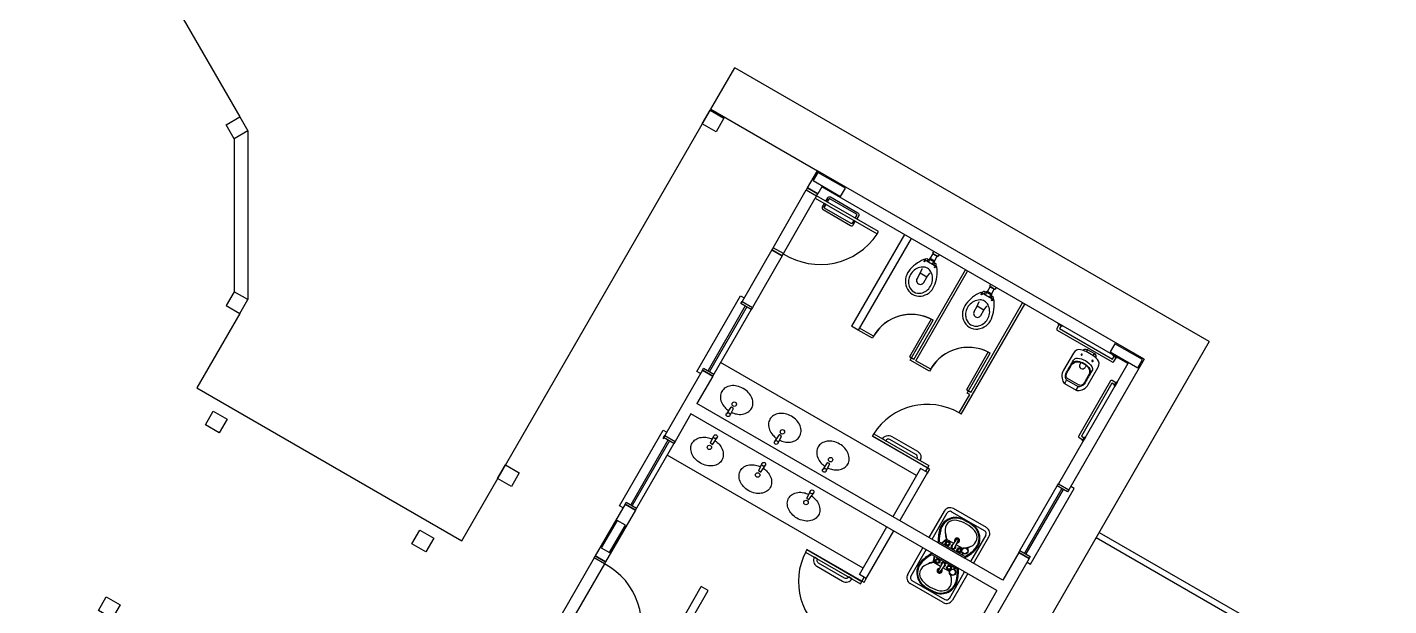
# Model space of a CAD drawing. Extents: x 210 to 779, y 61 to 241.
# Drawn here: x 331.34 to 348.49, y 115.42 to 122.7 of the extents above; entities that cross this region are included whole.
import ezdxf

# ---------------------------------------------------------------- set-up
doc = ezdxf.new("R2010")
doc.units = 0
doc.header["$LTSCALE"] = 2
doc.set_wipeout_variables(frame=1)
doc.linetypes.add('DASHDOT', pattern=[25.4, 12.7, -6.35, 0, -6.35])
for name, color, linetype in [('A-BARRA', 2, 'CONTINUOUS'), ('A-JANEL', 3, 'CONTINUOUS'), ('A-PARED', 5, 'CONTINUOUS'), ('A-PAREDE', 5, 'CONTINUOUS'), ('A-PILAR', 6, 'CONTINUOUS'), ('A-PILAR_EIXO', 5, 'DASHDOT'), ('A-PISOS-NIVEL', 1, 'CONTINUOUS'), ('A-WC', 1, 'CONTINUOUS'), ('ARQ-ALV-CORTE', 5, 'CONTINUOUS'), ('ARQ-ALV-VISTA2', 2, 'CONTINUOUS'), ('ARQ-BNC-VISTA', 1, 'CONTINUOUS'), ('ARQ-ESQ-CORTE', 3, 'CONTINUOUS'), ('ARQ-ESQ-VISTA1', 2, 'CONTINUOUS'), ('ARQ-ESQ-VISTA2', 1, 'CONTINUOUS'), ('PAG', 1, 'CONTINUOUS')]:
    doc.layers.add(name, color=color, linetype=linetype)

msp = doc.modelspace()

# ---------------------------------------------------------------- linework, layer by layer
at = {"layer": 'A-BARRA', "color": 251}
for points in [[(342.554, 117.362, -0.414214), (342.586, 117.245), (342.586, 117.245), (342.547, 117.268, 0.414214), (342.532, 117.323), (342.207, 117.51, 0.414214), (342.152, 117.495), (342.113, 117.518), (342.113, 117.518, -0.414214), (342.23, 117.549)], [(341.611, 115.726, 0.414214), (341.727, 115.757), (341.727, 115.757), (341.688, 115.779, -0.414214), (341.633, 115.765), (341.308, 115.952, -0.414214), (341.294, 116.007), (341.255, 116.029), (341.255, 116.029, 0.414214), (341.286, 115.913)]]:
    msp.add_lwpolyline(points, format="xyb", close=True, dxfattribs=at)
at = {"layer": 'A-JANEL', "color": 251}
for p, q in [((340.344, 119.249), (340.474, 119.174)), ((344.329, 116.951), (344.459, 116.876))]:
    msp.add_line(p, q, dxfattribs=at)
at = {"layer": 'A-PARED', "color": 251}
msp.add_lwpolyline([(340.116, 121.556), (340.016, 121.383), (339.843, 121.483), (339.943, 121.656)], close=True, dxfattribs=at)
at = {"layer": 'A-PAREDE', "color": 251}
for p, q in [((341.168, 120.678), (341.293, 120.895)), ((345.408, 118.522), (341.293, 120.895)), ((341.298, 120.604), (341.168, 120.678)), ((341.298, 120.604), (341.168, 120.678)), ((341.348, 120.69), (341.298, 120.604)), ((341.348, 120.69), (341.298, 120.604)), ((345.203, 118.467), (341.348, 120.69)), ((340.719, 119.899), (340.344, 119.249)), ((340.849, 119.824), (340.719, 119.899)), ((340.849, 119.824), (340.719, 119.899)), ((340.849, 119.824), (340.474, 119.174)), ((340.344, 119.249), (340.474, 119.174)), ((345.408, 118.522), (344.459, 116.876)), ((345.203, 118.467), (344.329, 116.951)), ((343.554, 115.608), (339.7, 117.832)), ((343.629, 115.738), (339.774, 117.962)), ((344.329, 116.951), (344.459, 116.876)), ((338.87, 116.694), (338.495, 116.044)), ((339, 116.619), (338.625, 115.969)), ((338.87, 116.694), (339, 116.619)), ((338.625, 115.969), (338.495, 116.044))]:
    msp.add_line(p, q, dxfattribs=at)
for points in [[(333.947, 121.298), (333.847, 121.471), (334.02, 121.571), (334.12, 121.398)], [(341.645, 120.674), (341.299, 120.874), (341.239, 120.77), (341.585, 120.57)], [(333.947, 119.371), (333.847, 119.198), (334.02, 119.098), (334.12, 119.271)], [(345.387, 118.516), (345.041, 118.716), (344.981, 118.612), (345.328, 118.412)], [(333.684, 117.867), (333.857, 117.767), (333.757, 117.594), (333.584, 117.694)], [(338.675, 116.085), (338.875, 116.432), (338.771, 116.491), (338.571, 116.145)], [(336.286, 116.367), (336.46, 116.267), (336.36, 116.094), (336.186, 116.194)], [(332.336, 115.528), (332.509, 115.428), (332.409, 115.255), (332.236, 115.355)]]:
    msp.add_lwpolyline(points, close=True, dxfattribs=at)
at = {"layer": 'A-PILAR', "color": 251}
for points in [[(333.947, 121.298), (333.847, 121.471), (334.02, 121.571), (334.12, 121.398)], [(333.947, 119.371), (333.847, 119.198), (334.02, 119.098), (334.12, 119.271)]]:
    msp.add_lwpolyline(points, close=True, dxfattribs=at)
at = {"layer": 'A-PILAR_EIXO', "color": 251}
msp.add_lwpolyline([(337.538, 117.09), (337.438, 116.917), (337.264, 117.017), (337.364, 117.19)], close=True, dxfattribs=at)
at = {"layer": 'A-PISOS-NIVEL', "color": 251}
for p, q in [((331.34, 126.213), (334.02, 121.571)), ((339.951, 121.67), (340.251, 122.189)), ((346.227, 118.742), (340.251, 122.189)), ((336.815, 116.234), (339.951, 121.67)), ((339.951, 121.67), (341.293, 120.895)), ((333.947, 121.298), (333.947, 119.371)), ((334.12, 121.398), (334.12, 119.271)), ((334.02, 119.098), (333.478, 118.159)), ((346.227, 118.742), (343.404, 113.847)), ((333.478, 118.159), (336.815, 116.234)), ((344.841, 116.338), (360.119, 107.558)), ((360.119, 107.439), (344.803, 116.273))]:
    msp.add_line(p, q, dxfattribs=at)
at = {"layer": 'A-WC', "color": 251}
for p, q in [((343.104, 117.83), (343.904, 119.216)), ((341.986, 118.784), (341.808, 118.886)), ((342.001, 118.81), (341.823, 118.912)), ((342.001, 118.81), (341.986, 118.784)), ((343.078, 117.845), (343.212, 118.077)), ((343.104, 117.83), (343.078, 117.845)), ((342.705, 117.137), (341.986, 117.552)), ((341.986, 117.552), (342.679, 117.152)), ((342.003, 117.581), (342.696, 117.182)), ((342.679, 117.152), (342.654, 117.109)), ((342.705, 117.137), (342.675, 117.087)), ((342.696, 117.182), (342.679, 117.152)), ((341.161, 116.123), (341.145, 116.093)), ((341.161, 116.123), (341.854, 115.723)), ((341.88, 115.708), (341.161, 116.123)), ((341.145, 116.093), (341.837, 115.693)), ((341.854, 115.723), (341.883, 115.774)), ((341.837, 115.693), (341.854, 115.723)), ((341.88, 115.708), (341.909, 115.759))]:
    msp.add_line(p, q, dxfattribs=at)
msp.add_arc((342.477, 118.535), 0.55, 60.0228, 150.0228, dxfattribs=at)
at = {"layer": 'ARQ-ALV-CORTE', "color": 251}
for p, q in [((341.168, 120.678), (341.298, 120.604)), ((338.87, 116.694), (339, 116.619)), ((338.48, 116.018), (338.061, 115.291)), ((338.61, 115.943), (338.208, 115.246)), ((338.495, 116.044), (338.625, 115.969))]:
    msp.add_line(p, q, dxfattribs=at)
msp.add_lwpolyline([(338.625, 115.969), (338.61, 115.943), (338.48, 116.018), (338.495, 116.044)], close=True, dxfattribs=at)
msp.add_arc((338.212, 115.177), 0.864, 333.8638, 62.5601, dxfattribs=at)
at = {"layer": 'ARQ-ALV-VISTA2', "color": 251, "ltscale": 0.1}
for p, q in [((342.388, 120.091), (341.722, 118.936)), ((342.474, 120.041), (341.808, 118.886)), ((342.756, 119.878), (342.744, 119.858)), ((342.643, 119.775), (342.641, 119.776)), ((342.643, 119.775), (342.792, 119.689)), ((342.674, 119.757), (342.688, 119.78)), ((342.705, 119.77), (342.677, 119.786)), ((342.692, 119.747), (342.705, 119.77)), ((342.705, 119.77), (342.708, 119.775)), ((342.759, 119.745), (342.708, 119.775)), ((342.715, 119.787), (342.75, 119.847)), ((342.766, 119.757), (342.715, 119.787)), ((342.744, 119.717), (342.757, 119.74)), ((342.745, 119.856), (342.748, 119.854)), ((342.748, 119.854), (342.746, 119.852)), ((342.747, 119.849), (342.804, 119.816)), ((342.748, 119.854), (342.808, 119.819)), ((342.757, 119.74), (342.76, 119.745)), ((342.757, 119.74), (342.785, 119.724)), ((342.761, 119.707), (342.774, 119.73)), ((342.766, 119.757), (342.801, 119.817)), ((342.808, 119.819), (342.807, 119.817)), ((342.808, 119.819), (342.811, 119.818)), ((342.825, 119.838), (342.814, 119.818)), ((342.508, 118.517), (343.159, 119.646)), ((342.534, 118.502), (343.185, 119.631)), ((342.534, 118.502), (343.185, 119.631)), ((342.548, 119.535), (342.587, 119.603)), ((342.587, 119.603), (342.611, 119.66)), ((342.671, 119.554), (342.587, 119.603)), ((342.611, 119.66), (342.61, 119.663)), ((342.632, 119.486), (342.671, 119.554)), ((342.671, 119.554), (342.709, 119.604)), ((342.709, 119.604), (342.712, 119.604)), ((342.792, 119.689), (342.794, 119.688)), ((343.362, 119.36), (343.36, 119.361)), ((343.393, 119.342), (343.407, 119.365)), ((343.424, 119.355), (343.396, 119.372)), ((343.434, 119.372), (343.469, 119.433)), ((343.485, 119.342), (343.434, 119.372)), ((343.475, 119.464), (343.463, 119.444)), ((343.464, 119.441), (343.467, 119.439)), ((343.467, 119.439), (343.465, 119.437)), ((343.466, 119.434), (343.523, 119.401)), ((343.467, 119.439), (343.527, 119.404)), ((343.485, 119.342), (343.52, 119.403)), ((343.527, 119.404), (343.526, 119.402)), ((343.527, 119.404), (343.53, 119.403)), ((343.544, 119.424), (343.533, 119.404)), ((343.227, 118.103), (343.878, 119.231)), ((343.306, 119.188), (343.33, 119.246)), ((343.33, 119.246), (343.329, 119.248)), ((343.362, 119.36), (343.511, 119.274)), ((343.39, 119.14), (343.428, 119.189)), ((343.411, 119.332), (343.424, 119.355)), ((343.424, 119.355), (343.427, 119.36)), ((343.478, 119.33), (343.427, 119.36)), ((343.428, 119.189), (343.431, 119.19)), ((343.462, 119.302), (343.476, 119.325)), ((343.476, 119.325), (343.479, 119.33)), ((343.476, 119.325), (343.504, 119.309)), ((343.48, 119.292), (343.493, 119.316)), ((343.511, 119.274), (343.513, 119.273)), ((342.726, 119.026), (342.451, 118.55)), ((342.726, 119.026), (342.752, 119.011)), ((343.267, 119.12), (343.306, 119.188)), ((343.39, 119.14), (343.306, 119.188)), ((343.351, 119.072), (343.39, 119.14)), ((341.808, 118.886), (341.722, 118.936)), ((342.462, 118.509), (342.752, 119.011)), ((342.508, 118.517), (342.451, 118.55)), ((342.508, 118.517), (342.451, 118.55)), ((342.705, 118.369), (342.462, 118.509)), ((342.508, 118.517), (342.477, 118.535)), ((343.445, 118.612), (343.17, 118.135)), ((343.181, 118.094), (343.471, 118.597)), ((343.445, 118.612), (343.471, 118.597)), ((339.844, 118.383), (339.37, 117.56)), ((339.844, 118.383), (339.974, 118.308)), ((339.844, 118.383), (339.974, 118.308)), ((342.72, 118.395), (342.534, 118.502)), ((342.72, 118.395), (342.705, 118.369)), ((339.974, 118.308), (339.774, 117.962)), ((343.227, 118.103), (343.17, 118.135)), ((343.227, 118.103), (343.17, 118.135)), ((343.212, 118.077), (343.181, 118.094)), ((343.227, 118.103), (343.196, 118.12)), ((339.7, 117.832), (339.5, 117.485)), ((340.202, 117.915), (340.147, 117.834)), ((340.231, 117.898), (340.189, 117.81)), ((340.228, 117.908), (340.213, 117.917)), ((339.37, 117.56), (339.345, 117.517)), ((339.37, 117.56), (339.5, 117.485)), ((339.37, 117.56), (339.5, 117.485)), ((339.37, 117.56), (339.5, 117.485)), ((339.946, 117.468), (339.988, 117.557)), ((339.975, 117.452), (340.03, 117.533)), ((340.809, 117.565), (340.753, 117.484)), ((340.838, 117.548), (340.795, 117.46)), ((340.834, 117.559), (340.819, 117.567)), ((341.986, 117.552), (342.001, 117.578)), ((342.001, 117.578), (341.986, 117.552)), ((342.001, 117.578), (342.001, 117.578)), ((339.964, 117.449), (339.95, 117.458)), ((340.554, 117.121), (340.596, 117.21)), ((340.583, 117.105), (340.638, 117.186)), ((341.415, 117.215), (341.36, 117.134)), ((341.444, 117.198), (341.401, 117.11)), ((341.441, 117.209), (341.426, 117.217)), ((342.593, 117.144), (342.243, 116.538)), ((342.68, 117.094), (342.593, 117.144)), ((340.572, 117.102), (340.557, 117.111)), ((342.68, 117.094), (342.33, 116.488)), ((341.162, 116.774), (341.204, 116.862)), ((341.191, 116.757), (341.246, 116.839)), ((341.18, 116.755), (341.165, 116.763)), ((343.422, 116.4), (343.006, 116.64)), ((342.89, 116.609), (342.698, 116.275)), ((342.737, 116.253), (342.929, 116.586)), ((342.984, 116.601), (343.4, 116.361)), ((341.823, 115.809), (342.168, 116.408)), ((341.905, 115.751), (342.255, 116.358)), ((343.414, 116.306), (343.222, 115.973)), ((343.261, 115.95), (343.453, 116.284)), ((342.431, 115.812), (342.623, 116.145)), ((342.662, 116.123), (342.47, 115.789)), ((342.816, 116.207), (343.143, 116.018)), ((343.152, 116.037), (342.828, 116.223)), ((342.857, 116.206), (342.919, 116.259)), ((342.858, 116.206), (342.925, 116.251)), ((343.012, 116.201), (342.925, 116.251)), ((342.991, 116.171), (343.045, 116.249)), ((343.025, 116.151), (343.066, 116.238)), ((343.123, 116.137), (343.04, 116.184)), ((343.057, 115.872), (342.733, 116.059)), ((342.741, 116.077), (343.068, 115.888)), ((342.762, 116.042), (342.748, 115.962)), ((342.763, 116.041), (342.758, 115.961)), ((342.844, 115.911), (342.758, 115.961)), ((342.86, 115.944), (342.819, 115.858)), ((343.118, 116.056), (343.128, 116.073)), ((343.121, 116.054), (343.131, 116.071)), ((343.122, 116.063), (343.123, 116.077)), ((343.125, 116.068), (343.126, 116.075)), ((343.959, 116.01), (343.484, 115.187)), ((343.829, 116.085), (343.629, 115.738)), ((343.959, 116.01), (343.829, 116.085)), ((343.829, 116.085), (343.959, 116.01)), ((343.959, 116.01), (343.829, 116.085)), ((341.909, 115.759), (341.823, 115.809)), ((342.894, 115.924), (342.84, 115.846)), ((342.956, 115.847), (342.873, 115.894)), ((342.955, 115.509), (343.147, 115.843)), ((343.186, 115.821), (342.994, 115.487)), ((343.019, 115.885), (343.007, 115.877)), ((343.016, 115.88), (343.011, 115.875)), ((343.023, 115.892), (343.013, 115.874)), ((343.026, 115.89), (343.016, 115.872)), ((339.165, 114.503), (339.831, 115.658)), ((339.252, 114.453), (339.918, 115.608)), ((339.918, 115.608), (339.831, 115.658)), ((342.878, 115.456), (342.462, 115.696)), ((342.484, 115.735), (342.9, 115.495)), ((343.554, 115.608), (343.354, 115.262))]:
    msp.add_line(p, q, dxfattribs=at)
at = {"layer": 'ARQ-ALV-VISTA2', "color": 251}
for points in [[(341.283, 120.578), (341.298, 120.604), (341.168, 120.678), (341.153, 120.653)], [(342.046, 120.098), (342.063, 120.128), (341.283, 120.578), (341.266, 120.547)], [(340.849, 119.824), (340.864, 119.85), (340.734, 119.925), (340.719, 119.899)]]:
    msp.add_lwpolyline(points, close=True, dxfattribs=at)
at = {"layer": 'ARQ-ALV-VISTA2', "color": 251, "ltscale": 0.1}
for points in [[(344.38, 118.941, -0.414214), (344.367, 118.938), (344.332, 118.958, -0.414214), (344.328, 118.971), (344.38, 118.941)], [(345.073, 118.542, -0.414214), (345.059, 118.538), (345.025, 118.558, -0.414214), (345.021, 118.572), (345.073, 118.542)], [(340.209, 117.852, 0.059992), (340.272, 117.831, 0.087531), (340.349, 117.828, 0.105501), (340.418, 117.853, 0.123031), (340.463, 117.899, 0.123031), (340.48, 117.96, 0.105501), (340.468, 118.033, 0.087531), (340.427, 118.098, 0.07802), (340.36, 118.152, 0.07802), (340.28, 118.183, 0.087531), (340.203, 118.186, 0.105501), (340.133, 118.161, 0.123031), (340.089, 118.115, 0.123031), (340.071, 118.054, 0.105501), (340.084, 117.981, 0.087531), (340.125, 117.916, 0.059024), (340.174, 117.873, 0.07802)], [(345.038, 118.181, -0.414214), (345.035, 118.195), (345.055, 118.229, -0.414214), (345.068, 118.233), (345.038, 118.181)], [(340.815, 117.502, 0.059992), (340.878, 117.481, 0.087531), (340.955, 117.478, 0.105501), (341.025, 117.503, 0.123031), (341.069, 117.549, 0.123031), (341.087, 117.61, 0.105501), (341.074, 117.683, 0.087531), (341.033, 117.749, 0.07802), (340.966, 117.803, 0.07802), (340.886, 117.834, 0.087531), (340.809, 117.837, 0.105501), (340.739, 117.811, 0.123031), (340.695, 117.765, 0.123031), (340.677, 117.704, 0.105501), (340.69, 117.631, 0.087531), (340.731, 117.566, 0.059024), (340.78, 117.523, 0.07802)], [(340.003, 117.494, -0.059992), (340.054, 117.451, -0.087531), (340.095, 117.386, -0.105501), (340.108, 117.313, -0.123031), (340.091, 117.251, -0.123031), (340.047, 117.205, -0.105501), (339.977, 117.179, -0.087531), (339.901, 117.182, -0.07802), (339.82, 117.212, -0.07802), (339.753, 117.266, -0.087531), (339.712, 117.331, -0.105501), (339.698, 117.404, -0.123031), (339.716, 117.465, -0.123031), (339.76, 117.511, -0.105501), (339.829, 117.537, -0.087531), (339.906, 117.535, -0.059024), (339.968, 117.514, -0.07802)], [(341.422, 117.153, 0.059992), (341.485, 117.131, 0.087531), (341.561, 117.128, 0.105501), (341.631, 117.153, 0.123031), (341.676, 117.199, 0.123031), (341.693, 117.261, 0.105501), (341.68, 117.334, 0.087531), (341.639, 117.399, 0.07802), (341.573, 117.453, 0.07802), (341.492, 117.484, 0.087531), (341.416, 117.487, 0.105501), (341.346, 117.462, 0.123031), (341.301, 117.416, 0.123031), (341.284, 117.354, 0.105501), (341.297, 117.281, 0.087531), (341.337, 117.216, 0.059024), (341.387, 117.173, 0.07802)], [(344.638, 117.488, -0.414214), (344.635, 117.502), (344.655, 117.536, -0.414214), (344.668, 117.54), (344.638, 117.488)], [(340.611, 117.147, -0.059992), (340.662, 117.104, -0.087531), (340.703, 117.039, -0.105501), (340.716, 116.966, -0.123031), (340.699, 116.904, -0.123031), (340.655, 116.858, -0.105501), (340.585, 116.832, -0.087531), (340.509, 116.835, -0.07802), (340.428, 116.865, -0.07802), (340.361, 116.919, -0.087531), (340.32, 116.983, -0.105501), (340.306, 117.056, -0.123031), (340.323, 117.118, -0.123031), (340.368, 117.164, -0.105501), (340.437, 117.19, -0.087531), (340.514, 117.188, -0.059024), (340.576, 117.167, -0.07802)], [(341.219, 116.8, -0.059992), (341.27, 116.756, -0.087531), (341.311, 116.692, -0.105501), (341.324, 116.619, -0.123031), (341.307, 116.557, -0.123031), (341.263, 116.511, -0.105501), (341.193, 116.485, -0.087531), (341.117, 116.488, -0.07802), (341.036, 116.518, -0.07802), (340.969, 116.572, -0.087531), (340.928, 116.636, -0.105501), (340.914, 116.709, -0.123031), (340.931, 116.771, -0.123031), (340.975, 116.817, -0.105501), (341.045, 116.843, -0.087531), (341.122, 116.84, -0.059024), (341.184, 116.82, -0.07802)]]:
    msp.add_lwpolyline(points, format="xyb", dxfattribs=at)
for points in [[(339.989, 118.334), (339.974, 118.308), (339.844, 118.383), (339.859, 118.409)], [(339.5, 117.485), (339.485, 117.459), (339.355, 117.534), (339.37, 117.56)], [(343.974, 116.036), (343.959, 116.01), (343.829, 116.085), (343.844, 116.111)]]:
    msp.add_lwpolyline(points, close=True, dxfattribs=at)
for centre, radius in [((342.643, 119.754), 0.00682), ((342.773, 119.679), 0.00682), ((343.362, 119.339), 0.00682), ((343.492, 119.264), 0.00682), ((340.168, 117.822), 0.024), ((340.246, 117.955), 0.0278), ((340.009, 117.545), 0.024), ((340.774, 117.472), 0.024), ((340.852, 117.606), 0.0278), ((339.933, 117.41), 0.0278), ((340.617, 117.198), 0.024), ((341.381, 117.122), 0.024), ((341.459, 117.256), 0.0278), ((340.541, 117.063), 0.0278), ((341.225, 116.851), 0.024), ((341.149, 116.716), 0.0278), ((342.933, 116.2), 0.03), ((342.933, 116.2), 0.02), ((343.079, 116.116), 0.03), ((343.079, 116.116), 0.02), ((343.15, 116.107), 0.04), ((343.15, 116.107), 0.037), ((342.806, 115.979), 0.03), ((342.806, 115.979), 0.02), ((342.951, 115.895), 0.03), ((342.951, 115.895), 0.02), ((342.995, 115.839), 0.04), ((342.995, 115.839), 0.037)]:
    msp.add_circle(centre, radius, dxfattribs=at)
for centre, radius, start, end in [((342.827, 119.334), 0.484, 113.7805, 142.3423), ((342.636, 119.768), 0.00909, 60.0228, 119.0053), ((342.862, 119.35), 0.477, 113.8624, 117.241), ((342.672, 119.778), 0.00909, 60.0228, 113.8624), ((342.711, 119.781), 0.00697, 60.0228, 240.0228), ((342.746, 119.857), 0.002, 150.0228, 240.0228), ((342.748, 119.851), 0.002, 150.0228, 240.0228), ((342.763, 119.751), 0.00697, 240.0228, 60.0228), ((342.781, 119.716), 0.00909, 6.1832, 60.0228), ((342.315, 119.666), 0.477, 2.8046, 6.1832), ((342.805, 119.818), 0.002, 240.0228, 330.0228), ((342.812, 119.819), 0.002, 240.0228, 330.0228), ((342.609, 119.502), 0.208, 142.3423, 200.9207), ((342.627, 119.495), 0.187, 92.7027, 185.7713), ((342.59, 119.511), 0.0486, 150.0228, 330.0228), ((342.624, 119.569), 0.112, 60.0228, 92.7027), ((342.557, 119.535), 0.187, 294.2742, 27.3429), ((342.624, 119.569), 0.112, 27.3429, 60.0228), ((342.318, 119.627), 0.484, 337.7033, 6.3682), ((342.79, 119.68), 0.00909, 6.3586, 60.0228), ((342.577, 119.489), 0.174, 200.4995, 276.9109), ((342.6, 119.492), 0.159, 185.7713, 198.6929), ((342.574, 119.483), 0.132, 198.6929, 240.0228), ((342.574, 119.483), 0.132, 240.0228, 281.3527), ((342.573, 119.522), 0.208, 276.9109, 337.7033), ((342.569, 119.51), 0.159, 281.3527, 294.2742), ((343.546, 118.919), 0.484, 113.7805, 142.3423), ((343.355, 119.354), 0.00909, 60.0228, 119.0053), ((343.581, 118.936), 0.477, 113.8624, 117.241), ((343.391, 119.364), 0.00909, 60.0228, 113.8624), ((343.43, 119.366), 0.00697, 60.0228, 240.0228), ((343.465, 119.443), 0.002, 150.0228, 240.0228), ((343.467, 119.436), 0.002, 150.0228, 240.0228), ((343.524, 119.403), 0.002, 240.0228, 330.0228), ((343.531, 119.405), 0.002, 240.0228, 330.0228), ((343.328, 119.087), 0.208, 142.3423, 200.9207), ((343.346, 119.08), 0.187, 92.7027, 185.7713), ((343.343, 119.155), 0.112, 60.0228, 92.7027), ((343.276, 119.12), 0.187, 294.2742, 27.3429), ((343.343, 119.155), 0.112, 27.3429, 60.0228), ((343.482, 119.336), 0.00697, 240.0228, 60.0228), ((343.037, 119.212), 0.484, 337.7033, 6.3682), ((343.499, 119.301), 0.00909, 6.1832, 60.0228), ((343.034, 119.251), 0.477, 2.8046, 6.1832), ((343.509, 119.265), 0.00909, 6.3586, 60.0228), ((343.319, 119.077), 0.159, 185.7713, 198.6929), ((343.293, 119.068), 0.132, 198.6929, 240.0228), ((343.309, 119.096), 0.0486, 150.0228, 330.0228), ((343.292, 119.108), 0.208, 276.9109, 337.7033), ((343.296, 119.074), 0.174, 200.4995, 276.9109), ((343.293, 119.068), 0.132, 240.0228, 281.3527), ((343.288, 119.095), 0.159, 281.3527, 294.2742), ((343.196, 118.12), 0.55, 60.0228, 150.0228), ((343.196, 118.12), 0.55, 63.1496, 150.0228), ((340.209, 117.91), 0.008, 59.9451, 145.5915), ((340.224, 117.901), 0.008, 334.2986, 59.9451), ((340.815, 117.56), 0.008, 59.9451, 145.5915), ((340.83, 117.552), 0.008, 334.2986, 59.9451), ((339.953, 117.465), 0.008, 154.7065, 240.3529), ((339.968, 117.456), 0.008, 240.3529, 325.9994), ((341.422, 117.211), 0.008, 59.9451, 145.5915), ((341.437, 117.202), 0.008, 334.2986, 59.9451), ((340.561, 117.118), 0.008, 154.7065, 240.3529), ((340.576, 117.109), 0.008, 240.3529, 325.9994), ((341.169, 116.77), 0.008, 154.7065, 240.3529), ((341.184, 116.762), 0.008, 240.3529, 325.9994), ((342.964, 116.566), 0.085, 60.0228, 150.0228), ((343.035, 116.318), 0.21, 68.1482, 165.1343), ((343.038, 116.32), 0.2, 67.9079, 164.7411), ((343.023, 116.37), 0.123, 77.6098, 190.5825), ((342.964, 116.566), 0.04, 60.0228, 150.0228), ((342.959, 116.076), 0.424, 60.0228, 77.6098), ((342.892, 115.961), 0.587, 60.0228, 67.9079), ((342.892, 115.961), 0.595, 60.0228, 68.1482), ((342.892, 115.961), 0.587, 52.1377, 60.0228), ((342.892, 115.961), 0.595, 51.8974, 60.0228), ((343.333, 116.239), 0.518, 165.1343, 183.5727), ((343.333, 116.239), 0.505, 164.7411, 181.8156), ((349.589, 117.001), 6.719, 185.5825, 186.188), ((349.507, 117.582), 6.719, 190.5825, 191.3505), ((342.923, 116.278), 0.0137, 186.188, 248.2939), ((342.959, 116.076), 0.424, 42.4358, 60.0228), ((343.181, 116.279), 0.123, 289.4631, 42.4358), ((343.13, 116.267), 0.2, 315.3045, 52.1377), ((343.13, 116.264), 0.21, 314.9113, 51.8974), ((343.38, 116.326), 0.04, 330.0228, 60.0228), ((343.38, 116.326), 0.085, 330.0228, 60.0228), ((342.932, 116.262), 0.0126, 191.3505, 240.0228), ((343.006, 116.158), 0.03, 98.8271, 21.2185), ((343.006, 116.158), 0.02, 140.398, 339.6476), ((343.052, 116.238), 0.0315, 267.9716, 212.79), ((343.052, 116.238), 0.021, 280.9483, 200.3137), ((343.055, 116.243), 0.0118, 334.8352, 145.2104), ((342.913, 116.482), 0.518, 296.4729, 314.9113), ((342.913, 116.482), 0.505, 298.23, 315.3045), ((340.983, 122.498), 6.719, 288.9569, 289.4631), ((340.44, 122.279), 6.719, 293.9924, 294.4631), ((342.755, 115.832), 0.21, 134.9113, 231.8974), ((342.755, 115.829), 0.2, 135.3045, 232.1377), ((342.704, 115.816), 0.123, 109.4631, 222.4358), ((342.972, 115.614), 0.518, 116.4729, 134.9113), ((342.972, 115.614), 0.505, 118.23, 135.3045), ((344.901, 109.597), 6.719, 108.6951, 109.4631), ((345.445, 109.817), 6.719, 113.8575, 114.4631), ((342.733, 115.949), 0.0137, 51.7517, 113.8575), ((342.752, 115.95), 0.0126, 60.0228, 108.6951), ((342.879, 115.937), 0.03, 278.8271, 201.2185), ((342.879, 115.937), 0.02, 320.398, 159.6476), ((342.504, 115.769), 0.085, 150.0228, 240.0228), ((342.504, 115.769), 0.04, 150.0228, 240.0228), ((342.832, 115.857), 0.0315, 87.2556, 32.074), ((342.832, 115.857), 0.021, 99.7319, 19.0973), ((342.83, 115.853), 0.0118, 154.8352, 325.2104), ((336.378, 114.514), 6.719, 10.5825, 11.0887), ((336.295, 115.094), 6.719, 5.5825, 6.0532), ((342.552, 115.856), 0.505, 344.7411, 1.8156), ((342.552, 115.856), 0.518, 345.1343, 3.5727), ((342.926, 116.019), 0.424, 222.4358, 240.0228), ((342.992, 116.134), 0.595, 231.8974, 240.0228), ((342.992, 116.134), 0.587, 232.1377, 240.0228), ((342.992, 116.134), 0.595, 240.0228, 248.1482), ((342.992, 116.134), 0.587, 240.0228, 247.9079), ((342.926, 116.019), 0.424, 240.0228, 257.6098), ((342.849, 115.777), 0.21, 248.1482, 345.1343), ((342.847, 115.776), 0.2, 247.9079, 344.7411), ((342.861, 115.725), 0.123, 257.6098, 10.5825), ((342.92, 115.529), 0.085, 240.0228, 330.0228), ((342.92, 115.529), 0.04, 240.0228, 330.0228)]:
    msp.add_arc(centre, radius, start, end, dxfattribs=at)
at = {"layer": 'ARQ-BNC-VISTA', "color": 251}
for p, q in [((340.734, 119.925), (341.153, 120.653)), ((340.864, 119.85), (341.266, 120.547)), ((342.543, 117.057), (340.074, 118.481)), ((341.868, 115.888), (339.4, 117.312))]:
    msp.add_line(p, q, dxfattribs=at)
at = {"layer": 'ARQ-ESQ-CORTE', "color": 251}
for points in [[(341.417, 120.501), (341.436, 120.535), (341.417, 120.501), (341.398, 120.512), (341.423, 120.555, -0.414214), (341.457, 120.564), (341.803, 120.364, -0.414214), (341.813, 120.33), (341.788, 120.287), (341.769, 120.298), (341.789, 120.332, 0.414214), (341.785, 120.346), (341.45, 120.539, 0.414214), (341.436, 120.535)], [(341.399, 120.47), (341.379, 120.436), (341.399, 120.47), (341.38, 120.481), (341.355, 120.438, 0.414214), (341.365, 120.404), (341.711, 120.204, 0.414214), (341.745, 120.213), (341.77, 120.256), (341.751, 120.267), (341.731, 120.233, -0.414214), (341.718, 120.229), (341.383, 120.422, -0.414214), (341.379, 120.436)]]:
    msp.add_lwpolyline(points, format="xyb", dxfattribs=at)
at = {"layer": 'ARQ-ESQ-VISTA1', "color": 251}
for p, q in [((340.385, 119.191), (339.916, 118.377)), ((340.403, 119.181), (339.933, 118.367)), ((340.459, 119.148), (339.989, 118.334)), ((339.411, 117.502), (338.942, 116.688)), ((339.428, 117.492), (338.959, 116.678)), ((339.485, 117.459), (339.015, 116.645)), ((343.844, 116.111), (344.314, 116.925)), ((344.37, 116.892), (343.901, 116.078)), ((344.387, 116.882), (343.918, 116.068))]:
    msp.add_line(p, q, dxfattribs=at)
for points in [[(339.819, 118.34), (339.776, 118.365), (340.326, 119.318), (340.369, 119.293)], [(338.845, 116.651), (338.802, 116.676), (339.351, 117.628), (339.395, 117.603)], [(343.934, 115.966), (343.977, 115.941), (344.527, 116.894), (344.484, 116.919)]]:
    msp.add_lwpolyline(points, dxfattribs=at)
for points in [[(340.474, 119.174), (340.459, 119.148), (340.329, 119.223), (340.344, 119.249)], [(344.459, 116.876), (344.444, 116.85), (344.314, 116.925), (344.329, 116.951)], [(339.015, 116.645), (339, 116.619), (338.87, 116.694), (338.885, 116.72)]]:
    msp.add_lwpolyline(points, close=True, dxfattribs=at)
at = {"layer": 'ARQ-ESQ-VISTA2', "color": 251, "linetype": 'Continuous'}
msp.add_arc((341.328, 120.578), 0.864, 237.4855, 326.1818, dxfattribs=at)
at = {"layer": 'PAG', "color": 251}
for centre, radius, start, end in [((342.477, 118.535), 0.55, 63.1496, 150.0228), ((342.679, 117.152), 0.8, 60.0228, 147.8737), ((341.854, 115.723), 0.8, 152.1719, 240.0228)]:
    msp.add_arc(centre, radius, start, end, dxfattribs=at)

# ---------------------------------------------------------------- next in the draw order: wipeouts: each hides what was drawn before it
at = {"color": 251, "ltscale": 0.1}
msp.add_wipeout([(344.48, 118.174), (344.399, 118.221), (344.395, 118.225), (344.392, 118.23), (344.389, 118.234), (344.387, 118.24), (344.385, 118.244), (344.38, 118.255), (344.377, 118.266), (344.376, 118.274), (344.374, 118.286), (344.373, 118.301), (344.373, 118.31), (344.373, 118.315), (344.373, 118.318), (344.373, 118.321), (344.375, 118.334), (344.377, 118.341), (344.378, 118.347), (344.38, 118.355), (344.383, 118.362), (344.384, 118.364), (344.387, 118.371), (344.392, 118.381), (344.393, 118.383), (344.518, 118.599), (344.525, 118.609), (344.528, 118.613), (344.534, 118.619), (344.539, 118.624), (344.545, 118.628), (344.548, 118.629), (344.55, 118.631), (344.554, 118.633), (344.556, 118.634), (344.561, 118.636), (344.564, 118.637), (344.574, 118.64), (344.583, 118.641), (344.588, 118.642), (344.599, 118.641), (344.609, 118.64), (344.619, 118.638), (344.631, 118.634), (344.638, 118.632), (344.638, 118.633), (344.639, 118.634), (344.643, 118.638), (344.645, 118.64), (344.647, 118.642), (344.651, 118.644), (344.653, 118.645), (344.655, 118.646), (344.656, 118.647), (344.657, 118.647), (344.662, 118.648), (344.663, 118.649), (344.664, 118.649), (344.665, 118.649), (344.666, 118.649), (344.667, 118.649), (344.667, 118.649), (344.668, 118.649), (344.669, 118.649), (344.67, 118.649), (344.671, 118.649), (344.672, 118.649), (344.674, 118.649), (344.676, 118.649), (344.679, 118.648), (344.682, 118.647), (344.685, 118.646), (344.689, 118.644), (344.69, 118.644), (344.782, 118.591), (344.782, 118.591), (344.782, 118.591), (344.783, 118.59), (344.784, 118.59), (344.785, 118.589), (344.786, 118.588), (344.787, 118.587), (344.789, 118.586), (344.791, 118.584), (344.792, 118.582), (344.794, 118.58), (344.794, 118.579), (344.796, 118.577), (344.797, 118.575), (344.798, 118.573), (344.799, 118.571), (344.799, 118.57), (344.8, 118.569), (344.8, 118.569), (344.801, 118.564), (344.801, 118.564), (344.801, 118.562), (344.801, 118.561), (344.801, 118.56), (344.802, 118.559), (344.802, 118.558), (344.802, 118.557), (344.802, 118.556), (344.802, 118.556), (344.802, 118.555), (344.802, 118.554), (344.801, 118.553), (344.801, 118.553), (344.801, 118.552), (344.801, 118.552), (344.801, 118.551), (344.801, 118.549), (344.801, 118.547), (344.8, 118.546), (344.798, 118.541), (344.798, 118.541), (344.798, 118.54), (344.799, 118.539), (344.802, 118.536), (344.806, 118.532), (344.81, 118.529), (344.821, 118.516), (344.826, 118.51), (344.829, 118.506), (344.831, 118.502), (344.833, 118.497), (344.835, 118.492), (344.836, 118.49), (344.837, 118.485), (344.838, 118.481), (344.84, 118.473), (344.84, 118.467), (344.84, 118.461), (344.84, 118.456), (344.84, 118.45), (344.839, 118.444), (344.837, 118.439), (344.836, 118.435), (344.834, 118.429), (344.834, 118.428), (344.833, 118.427), (344.833, 118.426), (344.831, 118.422), (344.83, 118.421), (344.829, 118.42), (344.829, 118.419), (344.705, 118.203), (344.7, 118.196), (344.697, 118.191), (344.695, 118.189), (344.693, 118.186), (344.691, 118.183), (344.689, 118.181), (344.687, 118.179), (344.685, 118.177), (344.685, 118.176), (344.684, 118.175), (344.683, 118.174), (344.674, 118.165), (344.671, 118.163), (344.668, 118.16), (344.666, 118.159), (344.665, 118.158), (344.663, 118.157), (344.661, 118.155), (344.658, 118.153), (344.657, 118.152), (344.653, 118.15), (344.648, 118.147), (344.639, 118.142), (344.637, 118.141), (344.626, 118.136), (344.619, 118.134), (344.611, 118.131), (344.595, 118.128), (344.586, 118.127), (344.577, 118.126), (344.567, 118.126), (344.563, 118.127), (344.562, 118.127)], dxfattribs=at).dxf.layer = 'ARQ-ALV-VISTA2'

# ---------------------------------------------------------------- next in the draw order: linework, layer by layer
at = {"layer": 'ARQ-ALV-VISTA2', "color": 251, "ltscale": 0.1}
for p, q in [((344.399, 118.221), (344.562, 118.127)), ((344.558, 118.14), (344.576, 118.171)), ((344.562, 118.127), (344.553, 118.132))]:
    msp.add_line(p, q, dxfattribs=at)
for points in [[(344.336, 118.955), (344.309, 118.908, 0.414214), (344.314, 118.887), (345.007, 118.487, 0.414214), (345.028, 118.493), (345.055, 118.54)], [(344.558, 118.14, 0.407906), (344.562, 118.127, 0.131537), (344.567, 118.125, 0.273863), (344.705, 118.203), (344.829, 118.42, 0.319419), (344.82, 118.518, 0.074713), (344.764, 118.566, 0.017899), (344.677, 118.616, 0.074713), (344.608, 118.641, 0.319419), (344.518, 118.599), (344.393, 118.383, 0.273863), (344.395, 118.225, 0.136488), (344.399, 118.221, 0.402244), (344.412, 118.225), (344.43, 118.256, 0.337727), (344.429, 118.262)], [(344.638, 118.633, -0.378909), (344.69, 118.644), (344.782, 118.591, -0.378909), (344.799, 118.541)], [(344.701, 118.638, 0.414214), (344.689, 118.634), (344.678, 118.615)], [(344.771, 118.598, -0.414214), (344.774, 118.585), (344.763, 118.567)], [(344.486, 118.451, -0.305538), (344.575, 118.495, -0.097448), (344.65, 118.469, -0.097448), (344.71, 118.417, -0.305538), (344.717, 118.318)], [(344.612, 118.48), (344.598, 118.456, 1), (344.665, 118.418)], [(345.052, 118.225), (345.004, 118.252, 0.414214), (344.984, 118.247), (344.584, 117.554, 0.414214), (344.59, 117.533), (344.637, 117.506)]]:
    msp.add_lwpolyline(points, format="xyb", dxfattribs=at)
for points in [[(344.362, 118.94), (344.342, 118.906), (345.009, 118.521), (345.029, 118.555)], [(344.679, 118.442), (344.664, 118.417)], [(345.037, 118.199), (345.002, 118.219), (344.618, 117.552), (344.652, 117.532)]]:
    msp.add_lwpolyline(points, dxfattribs=at)
for points in [[(344.748, 118.431, -0.295956), (344.75, 118.373, 0.008003), (344.664, 118.224, -0.219669), (344.594, 118.173, -0.1825), (344.575, 118.177), (344.435, 118.258, -0.1825), (344.422, 118.273, -0.21967), (344.431, 118.358, 0.008003), (344.518, 118.507, -0.295956), (344.569, 118.534, -0.109342), (344.67, 118.503, -0.109342)], [(344.626, 118.584, 1), (344.619, 118.571, 1)], [(344.762, 118.506, 1), (344.754, 118.493, 1)], [(344.679, 118.442, -0.042994), (344.703, 118.417, -0.312272), (344.71, 118.323, 0.00507), (344.656, 118.228, -0.107996), (344.629, 118.198, -0.297508), (344.589, 118.196), (344.445, 118.279, -0.297509), (344.426, 118.316, -0.107996), (344.439, 118.353, 0.00507), (344.494, 118.448, -0.312272), (344.579, 118.488, -0.091294), (344.647, 118.464, -0.048111)]]:
    msp.add_lwpolyline(points, format="xyb", close=True, dxfattribs=at)
msp.add_arc((344.581, 118.169), 0.00533, 75.3779, 150.0228, dxfattribs=at)

doc.saveas('drawing.dxf')
